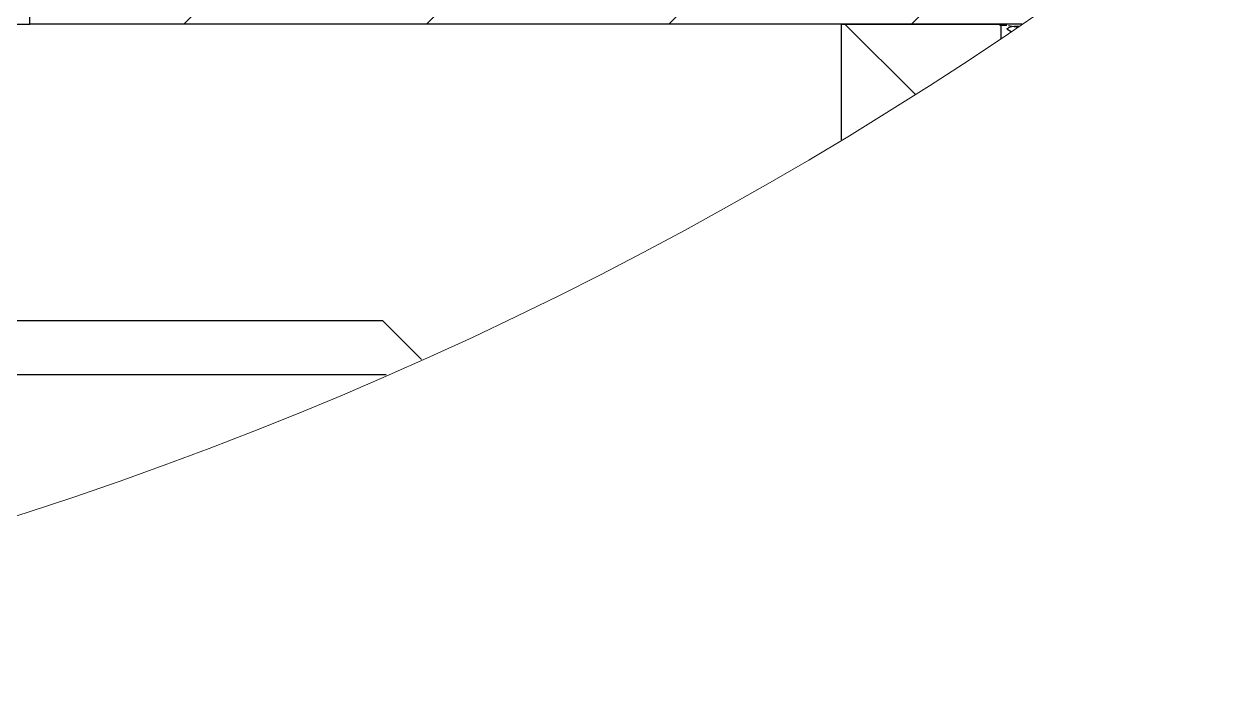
# Model space of a CAD drawing. Header units: millimetres. Extents: x -48 to 1187, y 2 to 839.
# Drawn here: x 631.56 to 653.8, y 110.95 to 123.53 of the extents above; entities that cross this region are included whole.
import ezdxf

# ---------------------------------------------------------------- set-up
doc = ezdxf.new("R2010")
doc.units = ezdxf.units.MM

# ---------------------------------------------------------------- blocks, each defined once
blk = doc.blocks.new('SW_HATCH_5')
at = {"color": 0, "linetype": 'Continuous', "lineweight": 18}
for p, q in [((-17.848, -4.378), (-2.322, 11.149)), ((-13.358, -4.378), (-2.322, 6.659)), ((-8.868, -4.378), (-2.322, 2.169)), ((-4.378, -4.378), (-2.322, -2.322)), ((-4.312, -5.677), (-5.611, -4.378))]:
    blk.add_line(p, q, dxfattribs=at)

msp = doc.modelspace()

# ---------------------------------------------------------------- linework, layer by layer
at = {"color": 7, "linetype": 'Continuous', "lineweight": 25}
for p, q in [((631.66582, 123.530365), (631.66582, 125.530366)), ((626.700127, 123.530365), (631.66582, 123.530365)), ((650.026435, 123.530365), (631.66582, 123.530365)), ((646.679545, 123.530365), (646.679545, 121.384729)), ((646.679545, 123.530365), (649.600739, 123.530365)), ((649.600739, 123.530365), (649.632508, 123.505365)), ((649.749244, 123.505365), (649.632508, 123.505365)), ((649.632508, 123.505365), (649.632508, 123.26421)), ((649.750346, 123.530365), (649.74531, 123.527434)), ((649.74528, 123.440733), (649.825478, 123.39413)), ((638.200128, 118.030366), (609.200144, 118.030366)), ((638.911897, 117.318604), (638.200128, 118.030366)), ((638.261044, 117.030363), (580.139214, 117.030363))]:
    msp.add_line(p, q, dxfattribs=at)
at = {"color": 7, "linetype": 'Continuous', "lineweight": 18}
msp.add_circle((609.200173, 183.526684), 72.572572, dxfattribs=at)
at = {"color": 7, "linetype": 'Continuous', "lineweight": 25}
for points, knots in [([(649.747187, 123.440502), (649.762975, 123.451473), (649.827076, 123.496018), (649.907769, 123.49318), (649.968589, 123.491041)], [0, 0, 0, 0, 0.246291731, 1, 1, 1, 1]), ([(649.775797, 123.505365), (649.82241, 123.494971), (649.879356, 123.482273), (649.937403, 123.477831), (649.947936, 123.477025)], [0, 0, 0, 0, 0.818557568, 1, 1, 1, 1])]:
    msp.add_open_spline(points, degree=3, knots=knots, dxfattribs=at)

# ---------------------------------------------------------------- block references
at = {"color": 7, "linetype": 'Continuous', "lineweight": 18}
msp.add_blockref('SW_HATCH_5', (652.36094, 127.908351), dxfattribs=at)

doc.saveas('drawing.dxf')
